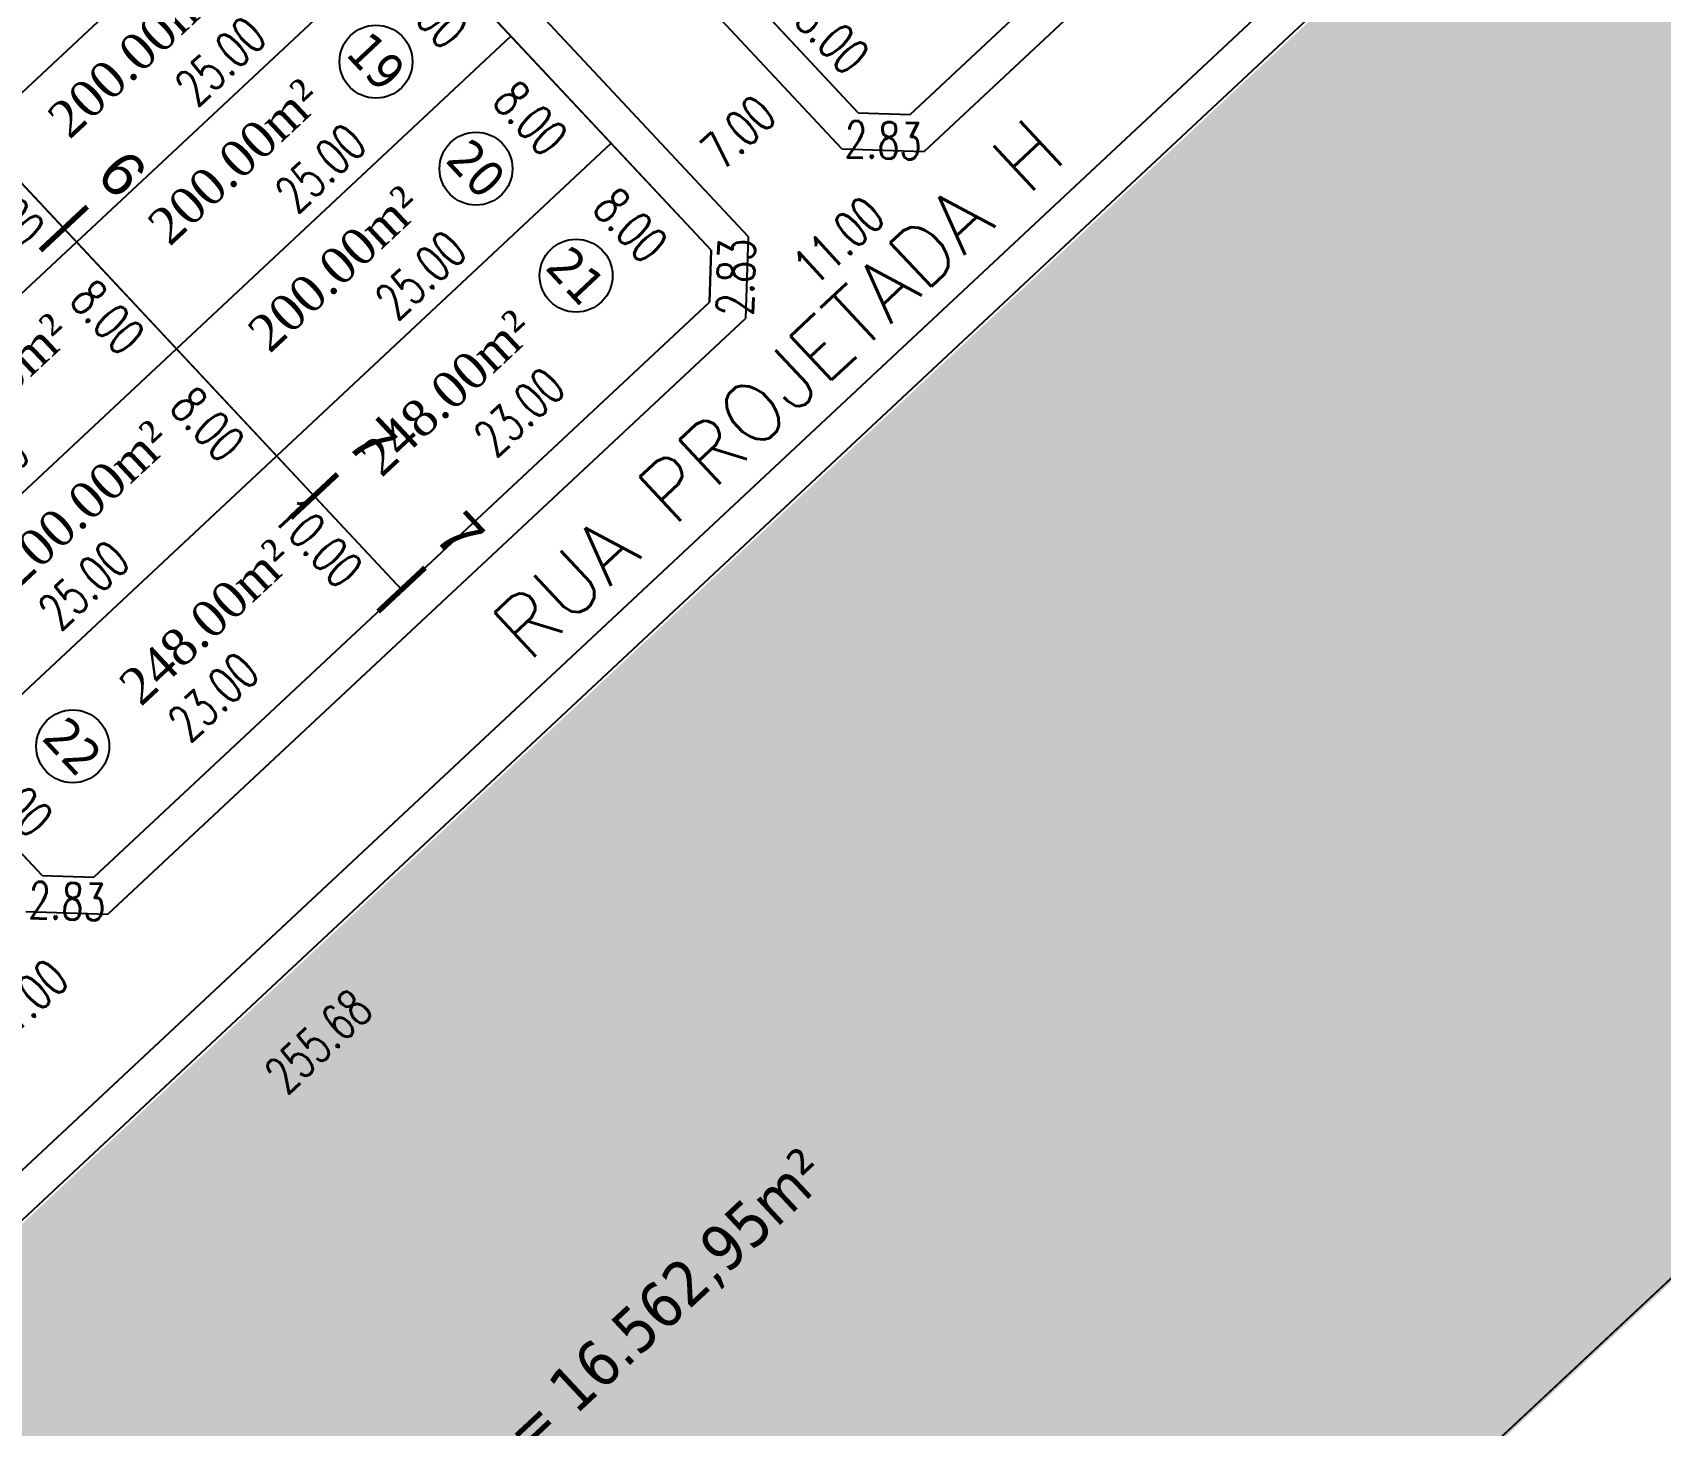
# Model space of a CAD drawing. Header units: metres. Extents: x 436314 to 439216, y 9612307 to 9615043.
# Drawn here: x 437425.6 to 437514.5, y 9614641.3 to 9614717.4 of the extents above; entities that cross this region are included whole.
import ezdxf

# ---------------------------------------------------------------- set-up
doc = ezdxf.new("R2010")
doc.units = ezdxf.units.M
doc.header["$PDMODE"] = 35
doc.header["$PDSIZE"] = 0.1
doc.linetypes.add('ACAD_ISO02W100', pattern=[15, 12, -3])
for name, color, linetype in [('ADUTORA', 90, 'Continuous'), ('AREA', 7, 'Continuous'), ('Auxiliar', 7, 'Continuous'), ('COTAS', 10, 'Continuous'), ('Eixo Acesso', 2, 'ACAD_ISO02W100'), ('Estacas', 7, 'Continuous'), ('Layer3', 1, 'Continuous'), ('M_FIO', 32, 'Continuous'), ('ÁREA', 7, 'Continuous')]:
    doc.layers.add(name, color=color, linetype=linetype)
doc.layers.get('0').off()
doc.styles.add('ARIAL', font='arial.ttf')
doc.styles.add('COTAS', font='romans.shx', dxfattribs={"width": 0.7})
doc.styles.add('symplex', font='simplex.shx', dxfattribs={"bigfont": 'bigfont.shx'})
doc.styles.add('tahoma', font='tahoma.ttf')
doc.styles.add('ÁREA', font='times.ttf', dxfattribs={"height": 2})
doc.dimstyles.new('C-75', dxfattribs={"dimtxt": 2, "dimasz": 0.2, "dimexe": 0, "dimexo": 0, "dimgap": 1, "dimtad": 0, "dimzin": 4, "dimdsep": 46, "dimtxsty": 'COTAS', "dimblk1": 'BOL-COT', "dimblk2": 'BOL-COT', "dimsah": 1, "dimcen": 0.1, "dimse1": 1, "dimse2": 1, "dimsd1": 1, "dimsd2": 1, "dimclrd": 8, "dimclre": 256, "dimclrt": 256, "dimaunit": 1, "dimadec": 3, "dimazin": 0, "dimtfac": 0.5, "dimtix": 1, "dimtmove": 0, "dimatfit": 3, "dimldrblk": 'BOL-COT', "dimfxl": 1, "dimtolj": 1, "dimtzin": 0, "dimarcsym": 0})

# ---------------------------------------------------------------- blocks, each defined once
blk = doc.blocks.new('Est')
at = {"const_width": 0.2}
blk.add_lwpolyline([(0, -1.2), (0, 1.2)], dxfattribs=at)
blk = doc.blocks.new('*D426')
at = {"layer": 'Defpoints', "color": 0, "transparency": 16777216}
for p in [(2585.277, 1039.392), (2585.277, 1037.548), (2610.277, 1037.549)]:
    blk.add_point(p, dxfattribs=at)
at = {"layer": 'Layer3', "transparency": 16777216, "insert": (2597.777, 1039.393), "char_height": 2, "attachment_point": 5, "rotation": 0.00204, "style": 'COTAS'}
blk.add_mtext('\\A1;25.00', dxfattribs=at)
blk = doc.blocks.new('BOL-COT')
at = {"layer": 'COTAS'}
for p, q in [((-2, 0), (2, 0)), ((0, -3), (0, 3))]:
    blk.add_line(p, q, dxfattribs=at)
blk.add_circle((0, 0), 0.4, dxfattribs=at)
blk = doc.blocks.new('*D430')
at = {"layer": 'Defpoints', "color": 0, "transparency": 16777216}
for p in [(2585.277, 1031.392), (2585.277, 1029.548), (2610.277, 1029.549)]:
    blk.add_point(p, dxfattribs=at)
at = {"layer": 'Layer3', "transparency": 16777216, "insert": (2597.777, 1031.393), "char_height": 2, "attachment_point": 5, "rotation": 0.00204, "style": 'COTAS'}
blk.add_mtext('\\A1;25.00', dxfattribs=at)
blk = doc.blocks.new('*D432')
at = {"layer": 'Defpoints', "color": 0, "transparency": 16777216}
for p in [(2581.18, 1037.37), (2581.18, 1029.37), (2583.711, 1029.37)]:
    blk.add_point(p, dxfattribs=at)
at = {"layer": 'Layer3', "transparency": 16777216, "insert": (2583.711, 1033.37), "char_height": 2, "attachment_point": 5, "rotation": 270.00204, "style": 'COTAS'}
blk.add_mtext('\\A1;8.00', dxfattribs=at)
blk = doc.blocks.new('*D433')
at = {"layer": 'Defpoints', "color": 0, "transparency": 16777216}
for p in [(2585.276, 1031.584), (2560.277, 1029.539), (2585.277, 1029.548)]:
    blk.add_point(p, dxfattribs=at)
at = {"layer": 'Layer3', "transparency": 16777216, "insert": (2572.776, 1031.579), "char_height": 2, "attachment_point": 5, "rotation": 0.02224, "style": 'COTAS'}
blk.add_mtext('\\A1;25.00', dxfattribs=at)
blk = doc.blocks.new('*D434')
at = {"layer": 'Defpoints', "color": 0, "transparency": 16777216}
for p in [(2610.277, 1029.549), (2607.998, 1021.549), (2610.277, 1021.549)]:
    blk.add_point(p, dxfattribs=at)
at = {"layer": 'Layer3', "transparency": 16777216, "insert": (2607.997, 1025.549), "char_height": 2, "attachment_point": 5, "rotation": 270.00204, "style": 'COTAS'}
blk.add_mtext('\\A1;8.00', dxfattribs=at)
blk = doc.blocks.new('*D435')
at = {"layer": 'Defpoints', "color": 0, "transparency": 16777216}
for p in [(2585.277, 1023.392), (2585.277, 1021.548), (2610.277, 1021.549)]:
    blk.add_point(p, dxfattribs=at)
at = {"layer": 'Layer3', "transparency": 16777216, "insert": (2597.777, 1023.393), "char_height": 2, "attachment_point": 5, "rotation": 0.00204, "style": 'COTAS'}
blk.add_mtext('\\A1;25.00', dxfattribs=at)
blk = doc.blocks.new('*D437')
at = {"layer": 'Defpoints', "color": 0, "transparency": 16777216}
for p in [(2581.18, 1029.37), (2581.18, 1021.37), (2583.711, 1021.37)]:
    blk.add_point(p, dxfattribs=at)
at = {"layer": 'Layer3', "transparency": 16777216, "insert": (2583.711, 1025.37), "char_height": 2, "attachment_point": 5, "rotation": 270.00204, "style": 'COTAS'}
blk.add_mtext('\\A1;8.00', dxfattribs=at)
blk = doc.blocks.new('*D438')
at = {"layer": 'Defpoints', "color": 0, "transparency": 16777216}
for p in [(2585.276, 1023.584), (2560.277, 1021.539), (2585.277, 1021.548)]:
    blk.add_point(p, dxfattribs=at)
at = {"layer": 'Layer3', "transparency": 16777216, "insert": (2572.776, 1023.579), "char_height": 2, "attachment_point": 5, "rotation": 0.02224, "style": 'COTAS'}
blk.add_mtext('\\A1;25.00', dxfattribs=at)
blk = doc.blocks.new('*D439')
at = {"layer": 'Defpoints', "color": 0, "transparency": 16777216}
for p in [(2610.277, 1021.549), (2607.998, 1013.549), (2610.278, 1013.549)]:
    blk.add_point(p, dxfattribs=at)
at = {"layer": 'Layer3', "transparency": 16777216, "insert": (2607.998, 1017.549), "char_height": 2, "attachment_point": 5, "rotation": 270.00204, "style": 'COTAS'}
blk.add_mtext('\\A1;8.00', dxfattribs=at)
blk = doc.blocks.new('*D440')
at = {"layer": 'Defpoints', "color": 0, "transparency": 16777216}
for p in [(2585.277, 1015.392), (2585.278, 1013.548), (2610.278, 1013.549)]:
    blk.add_point(p, dxfattribs=at)
at = {"layer": 'Layer3', "transparency": 16777216, "insert": (2597.777, 1015.393), "char_height": 2, "attachment_point": 5, "rotation": 0.00204, "style": 'COTAS'}
blk.add_mtext('\\A1;25.00', dxfattribs=at)
blk = doc.blocks.new('*D442')
at = {"layer": 'Defpoints', "color": 0, "transparency": 16777216}
for p in [(2581.18, 1021.37), (2581.181, 1013.37), (2583.711, 1013.37)]:
    blk.add_point(p, dxfattribs=at)
at = {"layer": 'Layer3', "transparency": 16777216, "insert": (2583.711, 1017.37), "char_height": 2, "attachment_point": 5, "rotation": 270.00204, "style": 'COTAS'}
blk.add_mtext('\\A1;8.00', dxfattribs=at)
blk = doc.blocks.new('*D443')
at = {"layer": 'Defpoints', "color": 0, "transparency": 16777216}
for p in [(2585.277, 1015.584), (2560.278, 1013.539), (2585.278, 1013.548)]:
    blk.add_point(p, dxfattribs=at)
at = {"layer": 'Layer3', "transparency": 16777216, "insert": (2572.777, 1015.579), "char_height": 2, "attachment_point": 5, "rotation": 0.02224, "style": 'COTAS'}
blk.add_mtext('\\A1;25.00', dxfattribs=at)
blk = doc.blocks.new('*D444')
at = {"layer": 'Defpoints', "color": 0, "transparency": 16777216}
for p in [(2610.278, 1013.549), (2607.998, 1005.549), (2610.278, 1005.549)]:
    blk.add_point(p, dxfattribs=at)
at = {"layer": 'Layer3', "transparency": 16777216, "insert": (2607.998, 1009.549), "char_height": 2, "attachment_point": 5, "rotation": 270.00204, "style": 'COTAS'}
blk.add_mtext('\\A1;8.00', dxfattribs=at)
blk = doc.blocks.new('*D445')
at = {"layer": 'Defpoints', "color": 0, "transparency": 16777216}
for p in [(2585.106, 1006.255), (2585.106, 1002.425), (2608.106, 1002.426)]:
    blk.add_point(p, dxfattribs=at)
at = {"layer": 'Layer3', "transparency": 16777216, "insert": (2596.606, 1006.256), "char_height": 2, "attachment_point": 5, "rotation": 0.00204, "style": 'COTAS'}
blk.add_mtext('\\A1;23.00', dxfattribs=at)
blk = doc.blocks.new('*D446')
at = {"layer": 'Defpoints', "color": 0, "transparency": 16777216}
for p in [(2560.278, 1013.547), (2560.278, 1005.547), (2562.07, 1005.548)]:
    blk.add_point(p, dxfattribs=at)
at = {"layer": 'Layer3', "transparency": 16777216, "insert": (2562.07, 1009.548), "char_height": 2, "attachment_point": 5, "rotation": 270.00204, "style": 'COTAS'}
blk.add_mtext('\\A1;8.00', dxfattribs=at)
blk = doc.blocks.new('*D447')
at = {"layer": 'Defpoints', "color": 0, "transparency": 16777216}
for p in [(2585.278, 1006.299), (2562.278, 1003.548), (2585.278, 1003.548)]:
    blk.add_point(p, dxfattribs=at)
at = {"layer": 'Layer3', "transparency": 16777216, "insert": (2573.778, 1006.298), "char_height": 2, "attachment_point": 5, "rotation": 0.00204, "style": 'COTAS'}
blk.add_mtext('\\A1;23.00', dxfattribs=at)
blk = doc.blocks.new('*D448')
at = {"layer": 'Defpoints', "color": 0, "transparency": 16777216}
for p in [(2585.278, 1013.548), (2583.714, 1003.548), (2585.278, 1003.548)]:
    blk.add_point(p, dxfattribs=at)
at = {"layer": 'Layer3', "transparency": 16777216, "insert": (2583.714, 1008.548), "char_height": 2, "attachment_point": 5, "rotation": 270.00204, "style": 'COTAS'}
blk.add_mtext('\\A1;10.00', dxfattribs=at)
blk = doc.blocks.new('*D537')
at = {"layer": 'Defpoints', "color": 0, "transparency": 16777216}
for p in [(2621.278, 1013.55), (2621.278, 1005.55), (2623.07, 1005.55)]:
    blk.add_point(p, dxfattribs=at)
at = {"layer": 'Layer3', "transparency": 16777216, "insert": (2623.07, 1009.55), "char_height": 2, "attachment_point": 5, "rotation": 270.00204, "style": 'COTAS'}
blk.add_mtext('\\A1;8.00', dxfattribs=at)
blk = doc.blocks.new('*D538')
at = {"layer": 'Defpoints', "color": 0, "transparency": 16777216}
for p in [(2646.278, 1006.301), (2623.278, 1003.55), (2646.278, 1003.551)]:
    blk.add_point(p, dxfattribs=at)
at = {"layer": 'Layer3', "transparency": 16777216, "insert": (2634.778, 1006.3), "char_height": 2, "attachment_point": 5, "rotation": 0.00204, "style": 'COTAS'}
blk.add_mtext('\\A1;23.00', dxfattribs=at)
blk = doc.blocks.new('*D829')
at = {"layer": 'Defpoints', "color": 0, "transparency": 16777216}
for p in [(2560.278, 1005.547), (2562.278, 1003.548), (2561.319, 1002.589)]:
    blk.add_point(p, dxfattribs=at)
at = {"layer": 'Layer3', "transparency": 16777216, "insert": (2560.319, 1003.589), "char_height": 2, "attachment_point": 5, "rotation": 315.00204, "style": 'COTAS'}
blk.add_mtext('\\A1;2.83', dxfattribs=at)
blk = doc.blocks.new('*D830')
at = {"layer": 'Defpoints', "color": 0, "transparency": 16777216}
for p in [(2610.278, 1005.549), (2608.278, 1003.549), (2609.267, 1002.56)]:
    blk.add_point(p, dxfattribs=at)
at = {"layer": 'Layer3', "transparency": 16777216, "insert": (2610.267, 1003.56), "char_height": 2, "attachment_point": 5, "rotation": 45.00204, "style": 'COTAS'}
blk.add_mtext('\\A1;2.83', dxfattribs=at)
blk = doc.blocks.new('*D831')
at = {"layer": 'Defpoints', "color": 0, "transparency": 16777216}
for p in [(2621.278, 1005.55), (2623.278, 1003.55), (2622.25, 1002.522)]:
    blk.add_point(p, dxfattribs=at)
at = {"layer": 'Layer3', "transparency": 16777216, "insert": (2621.25, 1003.522), "char_height": 2, "attachment_point": 5, "rotation": 315.00204, "style": 'COTAS'}
blk.add_mtext('\\A1;2.83', dxfattribs=at)
blk = doc.blocks.new('*D881')
at = {"layer": 'Defpoints', "color": 0, "transparency": 16777216}
for p in [(2610.278, 1005.658), (2621.278, 1005.55), (2621.234, 1001.126)]:
    blk.add_point(p, dxfattribs=at)
at = {"layer": 'Layer3', "transparency": 16777216, "insert": (2615.734, 1001.18), "char_height": 2, "attachment_point": 5, "rotation": 359.43568, "style": 'COTAS'}
blk.add_mtext('\\A1;11.00', dxfattribs=at)
blk = doc.blocks.new('*D882')
at = {"layer": 'Defpoints', "color": 0, "transparency": 16777216}
for p in [(2612.278, 1009.26), (2619.278, 1009.26), (2619.278, 1009.26)]:
    blk.add_point(p, dxfattribs=at)
at = {"layer": 'Layer3', "transparency": 16777216, "insert": (2615.778, 1009.26), "char_height": 2, "attachment_point": 5, "rotation": 0.00204, "style": 'COTAS'}
blk.add_mtext('\\A1;7.00', dxfattribs=at)
blk = doc.blocks.new('*D883')
at = {"layer": 'Defpoints', "color": 0, "transparency": 16777216}
for p in [(2549.278, 1005.656), (2560.278, 1005.547), (2560.234, 1001.124)]:
    blk.add_point(p, dxfattribs=at)
at = {"layer": 'Layer3', "transparency": 16777216, "insert": (2554.734, 1001.178), "char_height": 2, "attachment_point": 5, "rotation": 359.43568, "style": 'COTAS'}
blk.add_mtext('\\A1;11.00', dxfattribs=at)
blk = doc.blocks.new('*D908')
at = {"layer": 'Defpoints', "color": 0, "transparency": 16777216}
for p in [(2437.267, 992.531), (2692.948, 992.54), (2692.948, 988.642)]:
    blk.add_point(p, dxfattribs=at)
at = {"layer": 'Layer3', "transparency": 16777216, "insert": (2565.108, 988.637), "char_height": 2, "attachment_point": 5, "rotation": 0.00204, "style": 'COTAS'}
blk.add_mtext('\\A1;255.68', dxfattribs=at)
blk = doc.blocks.new('atutu')
at = {"layer": 'Layer3'}
h = blk.add_hatch(dxfattribs=at)
h.set_pattern_fill('AR-SAND', color=85)
h.set_pattern_definition([(37.5, (-475198.4406, -9591283.7162), (-0.0629933581, 1.92682376901), [0, -1.52, 0, -1.7, 0, -1.625]), (7.5, (-475198.4406, -9591283.7162), (1.7697767053, 2.8221460652), [0, -0.82, 0, -1.37, 0, -0.525]), (327.5, (-475199.6706, -9591283.7162), (3.11414186175, 0.00565905354), [0, -0.5, 0, -1.8, 0, -2.35]), (317.5, (-475199.6706, -9591283.7162), (3.0061266046, 0.8776755649), [0, -0.25, 0, -1.18, 0, -1.35])])
h.paths.add_polyline_path([(2436.127, 992.384), (2434.127, 990.384), (2434.129, 928.596), (2693.799, 928.596), (2693.797, 990.394), (2691.797, 992.394)])
h.paths.add_polyline_path([(2562.125, 959.38, -1), (2555.759, 959.38, -1)], flags=0)
h.paths.add_polyline_path([(2559.99, 986.99), (2567.923, 986.991), (2567.923, 989.991), (2559.99, 989.99)], flags=24)
h.paths.add_polyline_path([(2688.788, 962.76), (2688.788, 956.227), (2691.788, 956.227), (2691.788, 962.76)], flags=24)
h.paths.add_polyline_path([(2435.672, 962.751), (2435.672, 956.218), (2438.672, 956.218), (2438.672, 962.751)], flags=24)
h.paths.add_polyline_path([(2555.31, 955.797), (2562.316, 955.797), (2562.315, 963.357), (2555.309, 963.357)], flags=24)
h.paths.add_polyline_path([(2559.997, 931.098), (2567.931, 931.098), (2567.931, 934.098), (2559.997, 934.098)], flags=24)
h.paths.add_polyline_path([(2535.918, 962.316), (2582.059, 962.281), (2582.063, 968.373), (2535.923, 968.409)], flags=24)
at = {"layer": 'Layer3', "color": 0}
for p, q in [((2560.278, 1005.547), (2562.278, 1003.548)), ((2610.278, 1005.549), (2608.278, 1003.549)), ((2621.278, 1005.55), (2623.278, 1003.55))]:
    blk.add_line(p, q, dxfattribs=at)
at = {"layer": 'Layer3', "color": 252}
for p, q in [((2612.278, 1004.721), (2609.106, 1001.549)), ((2619.278, 1004.721), (2622.45, 1001.55))]:
    blk.add_line(p, q, dxfattribs=at)
at = {"layer": 'Layer3', "color": 0}
for points in [[(2829.271, 1186.553), (2863.271, 1186.554), (2863.271, 928.758), (2435.281, 928.759)], [(2585.273, 1150.548), (2585.278, 1003.548)], [(2560.278, 1005.547), (2560.273, 1148.547)], [(2610.278, 1005.549), (2610.273, 1148.549)], [(2621.278, 1005.55), (2621.273, 1148.55)], [(2560.277, 1037.547), (2610.277, 1037.549)], [(2560.277, 1029.547), (2610.277, 1029.549)], [(2560.277, 1021.547), (2610.277, 1021.549)], [(2560.278, 1013.547), (2610.278, 1013.549)], [(2562.278, 1003.548), (2608.278, 1003.549)], [(2623.278, 1003.55), (2669.278, 1003.551)], [(2437.278, 992.543), (2692.948, 992.552)], [(2426.282, 928.758), (2863.281, 928.758)]]:
    blk.add_lwpolyline(points, dxfattribs=at)
for centre in [(2603.947, 1025.57), (2603.947, 1017.57), (2566.317, 1009.559), (2603.948, 1009.57)]:
    blk.add_circle(centre, 1.991, dxfattribs=at)
at = {"layer": 'M_FIO'}
for p, q in [((2558.278, 1004.719), (2561.45, 1001.547)), ((2558.278, 1004.719), (2561.45, 1001.547)), ((2612.278, 1004.721), (2609.106, 1001.549)), ((2619.278, 1004.721), (2622.45, 1001.55))]:
    blk.add_line(p, q, dxfattribs=at)
for points in [[(2612.278, 1004.721), (2612.273, 1149.378)], [(2612.278, 1004.721), (2612.273, 1149.378)], [(2619.278, 1004.721), (2619.273, 1149.378)], [(2619.278, 1004.721), (2619.273, 1149.378)], [(2561.45, 1001.547), (2609.106, 1001.549)], [(2561.45, 1001.547), (2609.106, 1001.549)], [(2622.45, 1001.55), (2670.106, 1001.551)], [(2622.45, 1001.55), (2670.106, 1001.551)], [(2534.78, 994.547), (2693.771, 994.552)], [(2534.78, 994.547), (2693.771, 994.552)]]:
    blk.add_lwpolyline(points, dxfattribs=at)
at = {"layer": 'ADUTORA', "color": 7, "style": 'symplex'}
blk.add_text('RUA PROJETADA H', height=3.2843, rotation=0.02567, dxfattribs=at).set_placement((2587.583, 995.875))
at = {"layer": 'AREA', "color": 0, "linetype": 'ByBlock', "lineweight": -2, "style": 'tahoma'}
blk.add_text('ÁREA VERDE = 16.562,95m²', height=2.5, rotation=359.95573, dxfattribs=at).set_placement((2538.103, 964.115))
at = {"layer": 'Layer3', "color": 5, "char_height": 2, "attachment_point": 5, "rotation": 270.04973, "style": 'tahoma'}
for s, insert in [('\\A1;19', (2603.947, 1025.57)), ('\\A1;20', (2603.947, 1017.57)), ('\\A1;22', (2566.317, 1009.559)), ('\\A1;21', (2603.948, 1009.57))]:
    blk.add_mtext(s, dxfattribs=dict(at, insert=insert))
at = {"layer": 'ÁREA', "linetype": 'Continuous', "lineweight": -2, "extrusion": (0.026231, -0.000470843, 0.999656), "style": 'ÁREA'}
for s, p in [('200.00m²', (1080.155, -2569.064, 62.87)), ('200.00m²', (1071.81, -2550.465, 62.381)), ('200.00m²', (1072.156, -2569.208, 62.873)), ('200.00m²', (1063.812, -2550.609, 62.385)), ('200.00m²', (1064.158, -2569.352, 62.877)), ('248.00m²', (1054.538, -2551.22, 62.401)), ('248.00m²', (1055.033, -2569.344, 62.877))]:
    blk.add_text(s, height=2, rotation=271, dxfattribs=at).set_placement(p)
at = {"layer": 'Layer3', "color": 0}
for p1, p2, distance, picture, middle in [((2610.277, 1037.549), (2585.277, 1037.548), -1.844, '*D426', (2597.777, 1039.393)), ((2560.277, 1029.539), (2585.277, 1029.548), 2.035, '*D433', (2572.776, 1031.579)), ((2610.277, 1029.549), (2585.277, 1029.548), -1.844, '*D430', (2597.777, 1031.393)), ((2610.277, 1029.549), (2610.277, 1021.549), -2.28, '*D434', (2607.997, 1025.549)), ((2560.277, 1021.539), (2585.277, 1021.548), 2.035, '*D438', (2572.776, 1023.579)), ((2610.277, 1021.549), (2585.277, 1021.548), -1.844, '*D435', (2597.777, 1023.393)), ((2610.277, 1021.549), (2610.278, 1013.549), -2.28, '*D439', (2607.998, 1017.549)), ((2560.278, 1013.539), (2585.278, 1013.548), 2.035, '*D443', (2572.777, 1015.579)), ((2610.278, 1013.549), (2585.278, 1013.548), -1.844, '*D440', (2597.777, 1015.393)), ((2560.278, 1013.547), (2560.278, 1005.547), 1.792, '*D446', (2562.07, 1009.548)), ((2585.278, 1013.548), (2585.278, 1003.548), -1.564, '*D448', (2583.714, 1008.548)), ((2610.278, 1013.549), (2610.278, 1005.549), -2.28, '*D444', (2607.998, 1009.549)), ((2621.278, 1013.55), (2621.278, 1005.55), 1.792, '*D537', (2623.07, 1009.55)), ((2562.278, 1003.548), (2585.278, 1003.548), 2.75, '*D447', (2573.778, 1006.298)), ((2608.106, 1002.426), (2585.106, 1002.425), -3.83, '*D445', (2596.606, 1006.256)), ((2623.278, 1003.55), (2646.278, 1003.551), 2.75, '*D538', (2634.778, 1006.3)), ((2560.278, 1005.547), (2562.278, 1003.548), -1.356, '*D829', (2560.319, 1003.589)), ((2610.278, 1005.549), (2608.278, 1003.549), 1.399, '*D830', (2610.267, 1003.56)), ((2621.278, 1005.55), (2623.278, 1003.55), -1.454, '*D831', (2621.25, 1003.522)), ((2437.267, 992.531), (2692.948, 992.54), -3.898, '*D908', (2565.108, 988.637))]:
    dim = blk.add_aligned_dim(p1=p1, p2=p2, distance=distance, dimstyle='C-75', dxfattribs=at)
    dim.commit()
    dim.dimension.update_dxf_attribs({"geometry": picture, "text_midpoint": middle})
for base, p1, p2, picture, middle in [((2583.711, 1029.37), (2581.18, 1037.37), (2581.18, 1029.37), '*D432', (2583.711, 1033.37)), ((2583.711, 1021.37), (2581.18, 1029.37), (2581.18, 1021.37), '*D437', (2583.711, 1025.37)), ((2583.711, 1013.37), (2581.18, 1021.37), (2581.181, 1013.37), '*D442', (2583.711, 1017.37))]:
    dim = blk.add_linear_dim(base=base, p1=p1, p2=p2, angle=270.00204, dimstyle='C-75', dxfattribs=at)
    dim.commit()
    dim.dimension.update_dxf_attribs({"geometry": picture, "text_midpoint": middle, "dimtype": 129})
for p1, p2, distance, picture, middle in [((2612.278, 1009.26), (2619.278, 1009.26), 0, '*D882', (2615.778, 1009.26)), ((2549.278, 1005.656), (2560.278, 1005.547), -4.424, '*D883', (2554.734, 1001.178)), ((2610.278, 1005.658), (2621.278, 1005.55), -4.424, '*D881', (2615.734, 1001.18))]:
    dim = blk.add_aligned_dim(p1=p1, p2=p2, distance=distance, dimstyle='C-75', override={"dimfxl": 1.25}, dxfattribs=at)
    dim.commit()
    dim.dimension.update_dxf_attribs({"geometry": picture, "text_midpoint": middle})

msp = doc.modelspace()

# ---------------------------------------------------------------- linework, layer by layer
at = {"layer": 'Auxiliar', "color": 2, "linetype": 'Continuous', "lineweight": -3}
for p, q in [((437470.723, 9614712.972), (437373.062, 9614817.431)), ((437462.686, 9614705.46), (437365.027, 9614809.919)), ((437426.164, 9614671.313), (437328.503, 9614775.772)), ((437473.548, 9614712.877), (437507.15, 9614744.292)), ((437470.723, 9614712.972), (437473.548, 9614712.877)), ((437462.591, 9614702.633), (437462.686, 9614705.46)), ((437428.989, 9614671.218), (437462.591, 9614702.633)), ((437426.164, 9614671.313), (437428.989, 9614671.218))]:
    msp.add_line(p, q, dxfattribs=at)
at = {"layer": 'Eixo Acesso', "color": 2, "linetype": 'Continuous', "lineweight": -3, "ltscale": 3}
msp.add_line((437345.4, 9614794.307), (437445.791, 9614686.927), dxfattribs=at)

# ---------------------------------------------------------------- block references
at = {"rotation": 43.07140519794264}
msp.add_blockref('atutu', (436242.57, 9612188.321), dxfattribs=at)
at = {"layer": 'Estacas', "color": 7, "linetype": 'Continuous', "lineweight": -3, "xscale": 1.458333333106969, "yscale": 1.458333333106969, "zscale": 1.458333333106969, "rotation": 313.0734422480698}
for p in [(437427.352, 9614706.65), (437441.011, 9614692.04), (437445.791, 9614686.927)]:
    msp.add_blockref('Est', p, dxfattribs=at)

# ---------------------------------------------------------------- texts
at = {"layer": 'Estacas', "color": 7, "linetype": 'Continuous', "lineweight": -3, "char_height": 2.4, "attachment_point": 8, "rotation": 313.07344, "style": 'ARIAL'}
for s, insert in [('{\\C256;6}', (437429.653, 9614708.801)), ('{\\C256;7}', (437443.312, 9614694.191)), ('{\\C256;7}', (437448.092, 9614689.078))]:
    msp.add_mtext(s, dxfattribs=dict(at, insert=insert))

doc.saveas('drawing.dxf')
